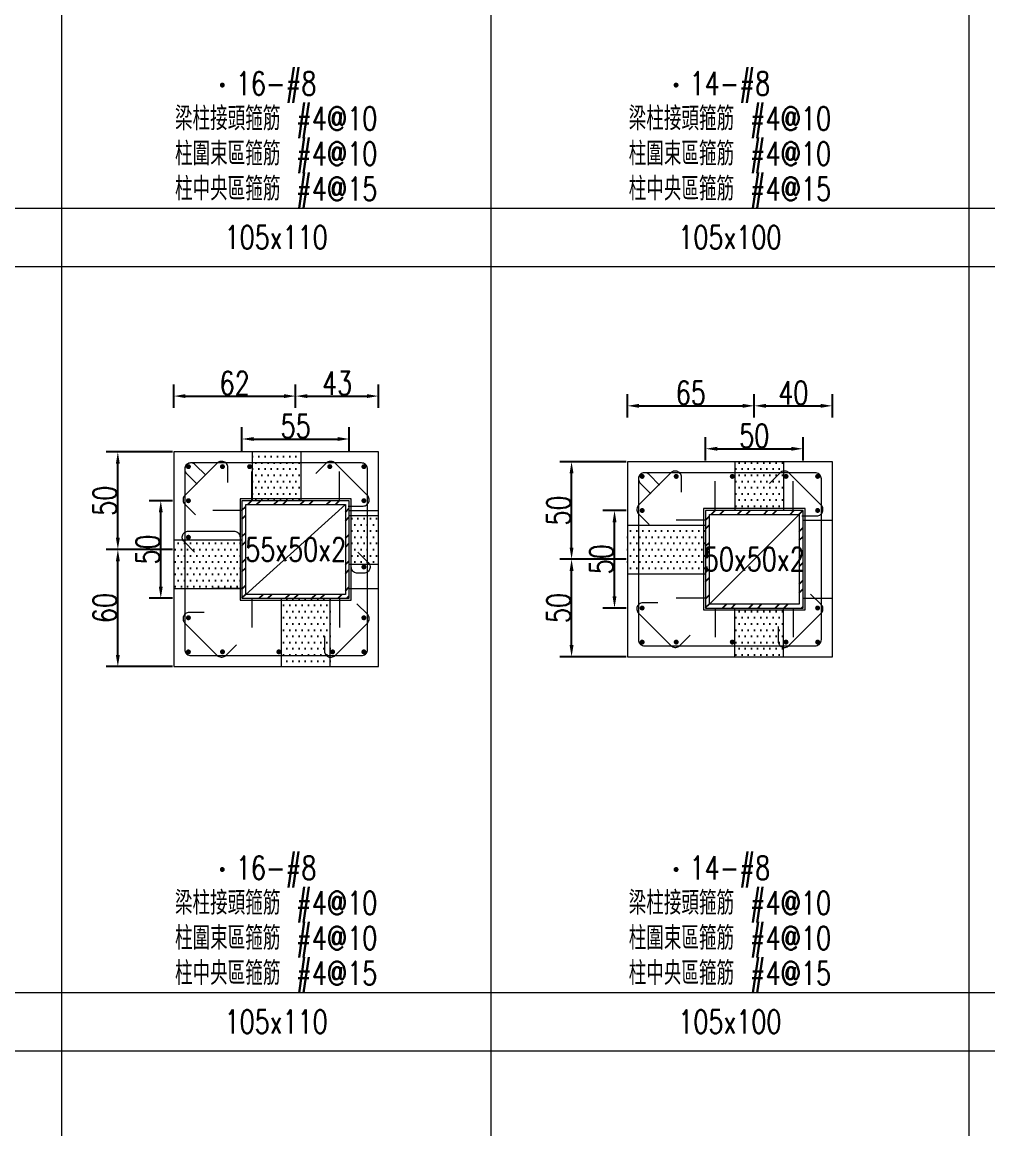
# Model space of a CAD drawing. Header units: millimetres. Extents: x 0 to 3905, y 0 to 8880.
# Drawn here: x 2430 to 2925, y 7196 to 7763 of the extents above; entities that cross this region are included whole.
import ezdxf
from ezdxf.enums import TextEntityAlignment as Align

# ---------------------------------------------------------------- set-up
doc = ezdxf.new("R2010")
doc.units = ezdxf.units.MM
doc.layers.get('DEFPOINTS').update_dxf_attribs({"color": 3})
for name, color, linetype in [('Hatch線', 6, 'Continuous'), ('TC-鋼粱', 132, 'Continuous'), ('主筋斷面', 2, 'Continuous'), ('文字-主筋根數', 7, 'Continuous'), ('文字-剪力筋 中央區', 7, 'Continuous'), ('文字-剪力筋-BC', 7, 'Continuous'), ('文字-剪力筋-圍束區', 7, 'Continuous'), ('文字-斷面尺寸', 7, 'Continuous'), ('文字-輔助字', 7, 'Continuous'), ('柱斷面線', 4, 'Continuous'), ('標註字', 4, 'Continuous'), ('箍筋線', 1, 'Continuous'), ('網格線', 7, 'Continuous'), ('鋼柱', 11, 'Continuous')]:
    doc.layers.add(name, color=color, linetype=linetype)
doc.styles.add('note', font='txt.shx', dxfattribs={"width": 0.75, "height": 12})
doc.styles.add('txt', font='txt.shx', dxfattribs={"height": 0.2, "bigfont": 'chineset.shx'})
doc.dimstyles.new('RCAD_DIM', dxfattribs={"dimtxt": 12, "dimasz": 6, "dimexe": 6, "dimexo": 0.625, "dimtad": 1, "dimdec": 0, "dimdsep": 46, "dimtxsty": 'note', "dimcen": 2.5, "dimclrd": 256, "dimclre": 256, "dimclrt": 256, "dimadec": 0, "dimazin": 0, "dimtfac": 1, "dimtmove": 0, "dimatfit": 3, "dimfxl": 0, "dimtolj": 1, "dimarcsym": 0})

# ---------------------------------------------------------------- blocks, each defined once
blk = doc.blocks.new('*D1446')
at = {"layer": 'DEFPOINTS', "color": 0}
for p in [(2597.5, 7549.62), (2542.5, 7543), (2597.5, 7543)]:
    blk.add_point(p, dxfattribs=at)
at = {"layer": '標註字', "lineweight": -2}
for p, q in [((2542.5, 7543.62), (2542.5, 7555.62)), ((2597.5, 7543.62), (2597.5, 7555.62)), ((2548.5, 7549.62), (2591.5, 7549.62))]:
    blk.add_line(p, q, dxfattribs=at)
at = {"layer": '標註字'}
for points in [[(2548.5, 7550.62), (2548.5, 7548.62), (2542.5, 7549.62)], [(2591.5, 7548.62), (2591.5, 7550.62), (2597.5, 7549.62)]]:
    blk.add_solid(points, dxfattribs=at)
at = {"layer": '標註字', "insert": (2570, 7556.25), "char_height": 12, "attachment_point": 5, "style": 'note'}
blk.add_mtext('\\A1;55', dxfattribs=at)
blk = doc.blocks.new('*D1447')
at = {"layer": 'DEFPOINTS', "color": 0}
for p in [(2500.88, 7518), (2507.5, 7518), (2507.5, 7468)]:
    blk.add_point(p, dxfattribs=at)
at = {"layer": '標註字', "lineweight": -2}
for p, q in [((2506.88, 7518), (2494.88, 7518)), ((2500.88, 7474), (2500.88, 7512)), ((2506.88, 7468), (2494.88, 7468))]:
    blk.add_line(p, q, dxfattribs=at)
at = {"layer": '標註字'}
for points in [[(2501.88, 7512), (2499.88, 7512), (2500.88, 7518)], [(2499.88, 7474), (2501.88, 7474), (2500.88, 7468)]]:
    blk.add_solid(points, dxfattribs=at)
at = {"layer": '標註字', "insert": (2494.25, 7493), "char_height": 12, "attachment_point": 5, "rotation": 90, "style": 'note'}
blk.add_mtext('\\A1;50', dxfattribs=at)
blk = doc.blocks.new('*D1448')
at = {"layer": 'DEFPOINTS', "color": 0}
for p in [(2570, 7571.62), (2507.5, 7565), (2570, 7565)]:
    blk.add_point(p, dxfattribs=at)
at = {"layer": '標註字', "lineweight": -2}
for p, q in [((2507.5, 7565.62), (2507.5, 7577.62)), ((2570, 7565.62), (2570, 7577.62)), ((2513.5, 7571.62), (2564, 7571.62))]:
    blk.add_line(p, q, dxfattribs=at)
at = {"layer": '標註字'}
for points in [[(2513.5, 7572.62), (2513.5, 7570.62), (2507.5, 7571.62)], [(2564, 7570.62), (2564, 7572.62), (2570, 7571.62)]]:
    blk.add_solid(points, dxfattribs=at)
at = {"layer": '標註字', "insert": (2538.75, 7578.25), "char_height": 12, "attachment_point": 5, "style": 'note'}
blk.add_mtext('\\A1;62', dxfattribs=at)
blk = doc.blocks.new('*D1449')
at = {"layer": 'DEFPOINTS', "color": 0}
for p in [(2612.5, 7571.62), (2570, 7565), (2612.5, 7565)]:
    blk.add_point(p, dxfattribs=at)
at = {"layer": '標註字', "lineweight": -2}
for p, q in [((2570, 7565.62), (2570, 7577.62)), ((2612.5, 7565.62), (2612.5, 7577.62)), ((2576, 7571.62), (2606.5, 7571.62))]:
    blk.add_line(p, q, dxfattribs=at)
at = {"layer": '標註字'}
for points in [[(2576, 7572.62), (2576, 7570.62), (2570, 7571.62)], [(2606.5, 7570.62), (2606.5, 7572.62), (2612.5, 7571.62)]]:
    blk.add_solid(points, dxfattribs=at)
at = {"layer": '標註字', "insert": (2591.25, 7578.25), "char_height": 12, "attachment_point": 5, "style": 'note'}
blk.add_mtext('\\A1;43', dxfattribs=at)
blk = doc.blocks.new('*D1450')
at = {"layer": 'DEFPOINTS', "color": 0}
for p in [(2478.88, 7493), (2507.5, 7493), (2507.5, 7433)]:
    blk.add_point(p, dxfattribs=at)
at = {"layer": '標註字', "lineweight": -2}
for p, q in [((2506.88, 7493), (2472.88, 7493)), ((2478.88, 7439), (2478.88, 7487)), ((2506.88, 7433), (2472.88, 7433))]:
    blk.add_line(p, q, dxfattribs=at)
at = {"layer": '標註字'}
for points in [[(2479.88, 7487), (2477.88, 7487), (2478.88, 7493)], [(2477.88, 7439), (2479.88, 7439), (2478.88, 7433)]]:
    blk.add_solid(points, dxfattribs=at)
at = {"layer": '標註字', "insert": (2472.25, 7463), "char_height": 12, "attachment_point": 5, "rotation": 90, "style": 'note'}
blk.add_mtext('\\A1;60', dxfattribs=at)
blk = doc.blocks.new('*D1451')
at = {"layer": 'DEFPOINTS', "color": 0}
for p in [(2478.88, 7543), (2507.5, 7543), (2507.5, 7493)]:
    blk.add_point(p, dxfattribs=at)
at = {"layer": '標註字', "lineweight": -2}
for p, q in [((2506.88, 7543), (2472.88, 7543)), ((2478.88, 7499), (2478.88, 7537)), ((2506.88, 7493), (2472.88, 7493))]:
    blk.add_line(p, q, dxfattribs=at)
at = {"layer": '標註字'}
for points in [[(2479.88, 7537), (2477.88, 7537), (2478.88, 7543)], [(2477.88, 7499), (2479.88, 7499), (2478.88, 7493)]]:
    blk.add_solid(points, dxfattribs=at)
at = {"layer": '標註字', "insert": (2472.25, 7518), "char_height": 12, "attachment_point": 5, "rotation": 90, "style": 'note'}
blk.add_mtext('\\A1;50', dxfattribs=at)
blk = doc.blocks.new('Circle_Filled')
at = {"const_width": 0.5}
blk.add_lwpolyline([(-0.25, 0, 1), (0.25, 0, 1)], format="xyb", close=True, dxfattribs=at)
blk = doc.blocks.new('*D1578')
at = {"layer": 'DEFPOINTS', "color": 0}
for p in [(2830, 7544.62), (2780, 7538), (2830, 7538)]:
    blk.add_point(p, dxfattribs=at)
at = {"layer": '標註字', "lineweight": -2}
for p, q in [((2780, 7538.62), (2780, 7550.62)), ((2830, 7538.62), (2830, 7550.62)), ((2786, 7544.62), (2824, 7544.62))]:
    blk.add_line(p, q, dxfattribs=at)
at = {"layer": '標註字'}
for points in [[(2786, 7545.62), (2786, 7543.62), (2780, 7544.62)], [(2824, 7543.62), (2824, 7545.62), (2830, 7544.62)]]:
    blk.add_solid(points, dxfattribs=at)
at = {"layer": '標註字', "insert": (2805, 7551.25), "char_height": 12, "attachment_point": 5, "style": 'note'}
blk.add_mtext('\\A1;50', dxfattribs=at)
blk = doc.blocks.new('*D1579')
at = {"layer": 'DEFPOINTS', "color": 0}
for p in [(2733.38, 7513), (2740, 7513), (2740, 7463)]:
    blk.add_point(p, dxfattribs=at)
at = {"layer": '標註字', "lineweight": -2}
for p, q in [((2739.38, 7513), (2727.38, 7513)), ((2733.38, 7469), (2733.38, 7507)), ((2739.38, 7463), (2727.38, 7463))]:
    blk.add_line(p, q, dxfattribs=at)
at = {"layer": '標註字'}
for points in [[(2734.38, 7507), (2732.38, 7507), (2733.38, 7513)], [(2732.38, 7469), (2734.38, 7469), (2733.38, 7463)]]:
    blk.add_solid(points, dxfattribs=at)
at = {"layer": '標註字', "insert": (2726.75, 7488), "char_height": 12, "attachment_point": 5, "rotation": 90, "style": 'note'}
blk.add_mtext('\\A1;50', dxfattribs=at)
blk = doc.blocks.new('*D1580')
at = {"layer": 'DEFPOINTS', "color": 0}
for p in [(2805, 7566.62), (2740, 7560), (2805, 7560)]:
    blk.add_point(p, dxfattribs=at)
at = {"layer": '標註字', "lineweight": -2}
for p, q in [((2740, 7560.62), (2740, 7572.62)), ((2805, 7560.62), (2805, 7572.62)), ((2746, 7566.62), (2799, 7566.62))]:
    blk.add_line(p, q, dxfattribs=at)
at = {"layer": '標註字'}
for points in [[(2746, 7567.62), (2746, 7565.62), (2740, 7566.62)], [(2799, 7565.62), (2799, 7567.62), (2805, 7566.62)]]:
    blk.add_solid(points, dxfattribs=at)
at = {"layer": '標註字', "insert": (2772.5, 7573.25), "char_height": 12, "attachment_point": 5, "style": 'note'}
blk.add_mtext('\\A1;65', dxfattribs=at)
blk = doc.blocks.new('*D1581')
at = {"layer": 'DEFPOINTS', "color": 0}
for p in [(2845, 7566.62), (2805, 7560), (2845, 7560)]:
    blk.add_point(p, dxfattribs=at)
at = {"layer": '標註字', "lineweight": -2}
for p, q in [((2805, 7560.62), (2805, 7572.62)), ((2845, 7560.62), (2845, 7572.62)), ((2811, 7566.62), (2839, 7566.62))]:
    blk.add_line(p, q, dxfattribs=at)
at = {"layer": '標註字'}
for points in [[(2811, 7567.62), (2811, 7565.62), (2805, 7566.62)], [(2839, 7565.62), (2839, 7567.62), (2845, 7566.62)]]:
    blk.add_solid(points, dxfattribs=at)
at = {"layer": '標註字', "insert": (2825, 7573.25), "char_height": 12, "attachment_point": 5, "style": 'note'}
blk.add_mtext('\\A1;40', dxfattribs=at)
blk = doc.blocks.new('*D1582')
at = {"layer": 'DEFPOINTS', "color": 0}
for p in [(2711.38, 7488), (2740, 7488), (2740, 7438)]:
    blk.add_point(p, dxfattribs=at)
at = {"layer": '標註字', "lineweight": -2}
for p, q in [((2739.38, 7488), (2705.38, 7488)), ((2711.38, 7444), (2711.38, 7482)), ((2739.38, 7438), (2705.38, 7438))]:
    blk.add_line(p, q, dxfattribs=at)
at = {"layer": '標註字'}
for points in [[(2712.38, 7482), (2710.38, 7482), (2711.38, 7488)], [(2710.38, 7444), (2712.38, 7444), (2711.38, 7438)]]:
    blk.add_solid(points, dxfattribs=at)
at = {"layer": '標註字', "insert": (2704.75, 7463), "char_height": 12, "attachment_point": 5, "rotation": 90, "style": 'note'}
blk.add_mtext('\\A1;50', dxfattribs=at)
blk = doc.blocks.new('*D1583')
at = {"layer": 'DEFPOINTS', "color": 0}
for p in [(2711.38, 7538), (2740, 7538), (2740, 7488)]:
    blk.add_point(p, dxfattribs=at)
at = {"layer": '標註字', "lineweight": -2}
for p, q in [((2739.38, 7538), (2705.38, 7538)), ((2711.38, 7494), (2711.38, 7532)), ((2739.38, 7488), (2705.38, 7488))]:
    blk.add_line(p, q, dxfattribs=at)
at = {"layer": '標註字'}
for points in [[(2712.38, 7532), (2710.38, 7532), (2711.38, 7538)], [(2710.38, 7494), (2712.38, 7494), (2711.38, 7488)]]:
    blk.add_solid(points, dxfattribs=at)
at = {"layer": '標註字', "insert": (2704.75, 7513), "char_height": 12, "attachment_point": 5, "rotation": 90, "style": 'note'}
blk.add_mtext('\\A1;50', dxfattribs=at)

msp = doc.modelspace()

# ---------------------------------------------------------------- hatches: boundary and pattern name
at = {"layer": 'Hatch線'}
h = msp.add_hatch(dxfattribs=at)
h.set_pattern_fill('ANSI32', color=256, style=0)
h.paths.add_polyline_path([(2542.5, 7468), (2597.5, 7468), (2597.5, 7518), (2542.5, 7518)], flags=17)
h.paths.add_polyline_path([(2544.5, 7470), (2544.5, 7516), (2595.5, 7516), (2595.5, 7470)])
h = msp.add_hatch(dxfattribs=at)
h.set_pattern_fill('ANSI32', color=256, style=0)
h.paths.add_polyline_path([(2780, 7463), (2830, 7463), (2830, 7513), (2780, 7513)], flags=17)
h.paths.add_polyline_path([(2782, 7465), (2782, 7511), (2828, 7511), (2828, 7465)])
at = {"layer": 'TC-鋼粱'}
h = msp.add_hatch(dxfattribs=at)
h.set_pattern_fill('DOTS', color=256, scale=2, style=0)
h.paths.add_polyline_path([(2572.67, 7543), (2547.67, 7543), (2547.67, 7518), (2572.67, 7518)], flags=17)
h = msp.add_hatch(dxfattribs=at)
h.set_pattern_fill('DOTS', color=256, scale=2, style=0)
h.paths.add_polyline_path([(2820, 7538), (2795, 7538), (2795, 7513), (2820, 7513)], flags=17)
h = msp.add_hatch(dxfattribs=at)
h.set_pattern_fill('DOTS', color=256, scale=2, style=0)
h.paths.add_polyline_path([(2612.5, 7485.28), (2612.5, 7510.28), (2597.5, 7510.28), (2597.5, 7485.28)], flags=17)
h = msp.add_hatch(dxfattribs=at)
h.set_pattern_fill('DOTS', color=256, scale=2, style=0)
h.paths.add_polyline_path([(2740, 7505.5), (2740, 7480.5), (2780, 7480.5), (2780, 7505.5)], flags=17)
h = msp.add_hatch(dxfattribs=at)
h.set_pattern_fill('DOTS', color=256, scale=2, style=0)
h.paths.add_polyline_path([(2507.5, 7498), (2507.5, 7473), (2542.5, 7473), (2542.5, 7498)], flags=17)
h = msp.add_hatch(dxfattribs=at)
h.set_pattern_fill('DOTS', color=256, scale=2, style=0)
h.paths.add_polyline_path([(2562.67, 7433), (2587.67, 7433), (2587.67, 7468), (2562.67, 7468)], flags=17)
h = msp.add_hatch(dxfattribs=at)
h.set_pattern_fill('DOTS', color=256, scale=2, style=0)
h.paths.add_polyline_path([(2795, 7438), (2820, 7438), (2820, 7463), (2795, 7463)], flags=17)

# ---------------------------------------------------------------- linework, layer by layer
at = {"layer": 'DEFPOINTS', "lineweight": 5}
for points in [[(2547.5, 7518), (2547.5, 7533)], [(2592.5, 7518), (2592.5, 7533)], [(2785, 7513), (2785, 7528)], [(2825, 7513), (2825, 7528)], [(2542.5, 7467), (2598.5, 7467), (2598.5, 7519), (2541.5, 7519), (2541.5, 7467), (2542.5, 7467)], [(2544.5, 7470), (2595.5, 7516)], [(2542.5, 7513), (2527.5, 7513)], [(2597.5, 7513), (2612.5, 7513)], [(2780, 7462), (2831, 7462), (2831, 7514), (2779, 7514), (2779, 7462), (2780, 7462)], [(2782, 7465), (2828, 7511)], [(2780, 7508), (2765, 7508)], [(2830, 7508), (2845, 7508)], [(2542.5, 7473), (2527.5, 7473)], [(2597.5, 7473), (2612.5, 7473)], [(2547.5, 7468), (2547.5, 7453)], [(2592.5, 7468), (2592.5, 7453)], [(2780, 7468), (2765, 7468)], [(2830, 7468), (2845, 7468)], [(2785, 7463), (2785, 7448)], [(2825, 7463), (2825, 7448)]]:
    msp.add_lwpolyline(points, dxfattribs=at)
at = {"layer": 'TC-鋼粱', "lineweight": 5}
for points in [[(2547.67, 7543), (2547.67, 7518)], [(2572.67, 7543), (2572.67, 7518)], [(2795, 7538), (2795, 7513)], [(2820, 7538), (2820, 7513)], [(2612.5, 7510.28), (2597.5, 7510.28)], [(2740, 7505.5), (2780, 7505.5)], [(2507.5, 7498), (2542.5, 7498)], [(2612.5, 7485.28), (2597.5, 7485.28)], [(2740, 7480.5), (2780, 7480.5)], [(2507.5, 7473), (2542.5, 7473)], [(2562.67, 7433), (2562.67, 7468)], [(2587.67, 7433), (2587.67, 7468)], [(2795, 7438), (2795, 7463)], [(2820, 7438), (2820, 7463)]]:
    msp.add_lwpolyline(points, dxfattribs=at)
at = {"layer": '柱斷面線', "lineweight": 5}
for points in [[(2507.5, 7433), (2612.5, 7433), (2612.5, 7543), (2507.5, 7543), (2507.5, 7433)], [(2740, 7438), (2845, 7438), (2845, 7538), (2740, 7538), (2740, 7438)]]:
    msp.add_lwpolyline(points, dxfattribs=at)
at = {"layer": '箍筋線', "lineweight": 5}
for points in [[(2535.23, 7527.39), (2535.23, 7535.01), (2535.18, 7535.54), (2535.05, 7536.06), (2534.83, 7536.55), (2534.53, 7536.99), (2534.17, 7537.38), (2533.74, 7537.7), (2533.27, 7537.94), (2532.76, 7538.11), (2532.23, 7538.18), (2531.7, 7538.17), (2531.17, 7538.06), (2530.67, 7537.87), (2530.21, 7537.6), (2529.81, 7537.26), (2513.24, 7520.69), (2512.89, 7520.27), (2512.61, 7519.79), (2512.42, 7519.27), (2512.33, 7518.73), (2512.33, 7518.17), (2512.42, 7517.63), (2512.61, 7517.11), (2512.89, 7516.63), (2513.24, 7516.2), (2518.63, 7510.82)], [(2596.89, 7515.27), (2604.51, 7515.27), (2605.04, 7515.32), (2605.56, 7515.45), (2606.05, 7515.67), (2606.49, 7515.97), (2606.88, 7516.33), (2607.2, 7516.76), (2607.44, 7517.23), (2607.61, 7517.74), (2607.68, 7518.27), (2607.67, 7518.8), (2607.56, 7519.33), (2607.37, 7519.83), (2607.1, 7520.29), (2606.76, 7520.69), (2590.19, 7537.26), (2589.77, 7537.61), (2589.29, 7537.89), (2588.77, 7538.08), (2588.23, 7538.17), (2587.67, 7538.17), (2587.13, 7538.08), (2586.61, 7537.89), (2586.13, 7537.61), (2585.7, 7537.26), (2580.32, 7531.87)], [(2523.94, 7531.05), (2518.56, 7536.44), (2518.15, 7536.78), (2517.69, 7537.05), (2517.19, 7537.24), (2516.67, 7537.35), (2516.13, 7537.36), (2515.6, 7537.29), (2515.09, 7537.12), (2514.62, 7536.88), (2514.19, 7536.56), (2513.83, 7536.17), (2513.53, 7535.73), (2513.31, 7535.24), (2513.18, 7534.72), (2513.13, 7534.19), (2513.13, 7441.81), (2513.18, 7441.26), (2513.33, 7440.72), (2513.56, 7440.22), (2513.88, 7439.77), (2514.27, 7439.38), (2514.72, 7439.06), (2515.22, 7438.83), (2515.76, 7438.68), (2516.31, 7438.63), (2603.69, 7438.63), (2604.24, 7438.68), (2604.78, 7438.83), (2605.28, 7439.06), (2605.73, 7439.38), (2606.12, 7439.77), (2606.44, 7440.22), (2606.67, 7440.72), (2606.82, 7441.26), (2606.87, 7441.81), (2606.87, 7534.19), (2606.82, 7534.74), (2606.67, 7535.28), (2606.44, 7535.78), (2606.12, 7536.23), (2605.73, 7536.62), (2605.28, 7536.94), (2604.78, 7537.17), (2604.24, 7537.32), (2603.69, 7537.37), (2516.31, 7537.37), (2515.78, 7537.32), (2515.26, 7537.19), (2514.77, 7536.97), (2514.33, 7536.67), (2513.94, 7536.31), (2513.62, 7535.88), (2513.38, 7535.41), (2513.21, 7534.9), (2513.14, 7534.37), (2513.15, 7533.83), (2513.26, 7533.31), (2513.45, 7532.81), (2513.72, 7532.35), (2514.06, 7531.94), (2519.45, 7526.56)], [(2767.73, 7522.39), (2767.73, 7530.01), (2767.68, 7530.54), (2767.55, 7531.06), (2767.33, 7531.55), (2767.03, 7531.99), (2766.67, 7532.38), (2766.24, 7532.7), (2765.77, 7532.94), (2765.26, 7533.11), (2764.73, 7533.18), (2764.2, 7533.17), (2763.67, 7533.06), (2763.17, 7532.87), (2762.71, 7532.6), (2762.31, 7532.26), (2745.74, 7515.69), (2745.39, 7515.27), (2745.11, 7514.79), (2744.92, 7514.27), (2744.83, 7513.73), (2744.83, 7513.17), (2744.92, 7512.63), (2745.11, 7512.11), (2745.39, 7511.63), (2745.74, 7511.2), (2751.13, 7505.82)], [(2756.44, 7526.05), (2751.06, 7531.44), (2750.65, 7531.78), (2750.19, 7532.05), (2749.69, 7532.24), (2749.17, 7532.35), (2748.63, 7532.36), (2748.1, 7532.29), (2747.59, 7532.12), (2747.12, 7531.88), (2746.69, 7531.56), (2746.33, 7531.17), (2746.03, 7530.73), (2745.81, 7530.24), (2745.68, 7529.72), (2745.63, 7529.19), (2745.63, 7446.81), (2745.68, 7446.26), (2745.83, 7445.72), (2746.06, 7445.22), (2746.38, 7444.77), (2746.77, 7444.38), (2747.22, 7444.06), (2747.72, 7443.83), (2748.26, 7443.68), (2748.81, 7443.63), (2836.19, 7443.63), (2836.74, 7443.68), (2837.28, 7443.83), (2837.78, 7444.06), (2838.23, 7444.38), (2838.62, 7444.77), (2838.94, 7445.22), (2839.17, 7445.72), (2839.32, 7446.26), (2839.37, 7446.81), (2839.37, 7529.19), (2839.32, 7529.74), (2839.17, 7530.28), (2838.94, 7530.78), (2838.62, 7531.23), (2838.23, 7531.62), (2837.78, 7531.94), (2837.28, 7532.17), (2836.74, 7532.32), (2836.19, 7532.37), (2748.81, 7532.37), (2748.28, 7532.32), (2747.76, 7532.19), (2747.27, 7531.97), (2746.83, 7531.67), (2746.44, 7531.31), (2746.12, 7530.88), (2745.88, 7530.41), (2745.71, 7529.9), (2745.64, 7529.37), (2745.65, 7528.83), (2745.76, 7528.31), (2745.95, 7527.81), (2746.22, 7527.35), (2746.56, 7526.94), (2751.95, 7521.56)], [(2829.39, 7510.27), (2837.01, 7510.27), (2837.54, 7510.32), (2838.06, 7510.45), (2838.55, 7510.67), (2838.99, 7510.97), (2839.38, 7511.33), (2839.7, 7511.76), (2839.94, 7512.23), (2840.11, 7512.74), (2840.18, 7513.27), (2840.17, 7513.8), (2840.06, 7514.33), (2839.87, 7514.83), (2839.6, 7515.29), (2839.26, 7515.69), (2822.69, 7532.26), (2822.27, 7532.61), (2821.79, 7532.89), (2821.27, 7533.08), (2820.73, 7533.17), (2820.17, 7533.17), (2819.63, 7533.08), (2819.11, 7532.89), (2818.63, 7532.61), (2818.2, 7532.26), (2812.82, 7526.87)], [(2518.18, 7491.64), (2512.79, 7497.03), (2512.45, 7497.43), (2512.18, 7497.89), (2511.99, 7498.39), (2511.88, 7498.91), (2511.87, 7499.45), (2511.94, 7499.98), (2512.11, 7500.49), (2512.35, 7500.96), (2512.67, 7501.39), (2513.06, 7501.75), (2513.5, 7502.05), (2513.99, 7502.27), (2514.51, 7502.4), (2515.04, 7502.45), (2538.33, 7502.45), (2538.88, 7502.4), (2539.41, 7502.25), (2539.91, 7502.02), (2540.37, 7501.7), (2540.76, 7501.31), (2541.07, 7500.86), (2541.31, 7500.36), (2541.45, 7499.82), (2541.5, 7499.27), (2541.5, 7491.65)], [(2601.82, 7491.64), (2607.21, 7486.25), (2607.55, 7485.85), (2607.82, 7485.39), (2608.01, 7484.89), (2608.12, 7484.36), (2608.13, 7483.83), (2608.06, 7483.3), (2607.89, 7482.79), (2607.65, 7482.32), (2607.33, 7481.89), (2606.94, 7481.53), (2606.5, 7481.23), (2606.01, 7481.01), (2605.49, 7480.88), (2604.96, 7480.83), (2601.67, 7480.83), (2601.12, 7480.88), (2600.59, 7481.02), (2600.09, 7481.26), (2599.63, 7481.58), (2599.24, 7481.97), (2598.93, 7482.42), (2598.69, 7482.92), (2598.55, 7483.46), (2598.5, 7484.01), (2598.5, 7491.63)], [(2817.27, 7453.61), (2817.27, 7445.99), (2817.32, 7445.46), (2817.45, 7444.94), (2817.67, 7444.45), (2817.97, 7444.01), (2818.33, 7443.62), (2818.76, 7443.3), (2819.23, 7443.06), (2819.74, 7442.89), (2820.27, 7442.82), (2820.8, 7442.83), (2821.33, 7442.94), (2821.83, 7443.13), (2822.29, 7443.4), (2822.69, 7443.74), (2839.26, 7460.31), (2839.61, 7460.73), (2839.89, 7461.21), (2840.08, 7461.73), (2840.17, 7462.27), (2840.17, 7462.83), (2840.08, 7463.37), (2839.89, 7463.89), (2839.61, 7464.37), (2839.26, 7464.8), (2833.87, 7470.18)], [(2584.77, 7448.61), (2584.77, 7440.99), (2584.82, 7440.46), (2584.95, 7439.94), (2585.17, 7439.45), (2585.47, 7439.01), (2585.83, 7438.62), (2586.26, 7438.3), (2586.73, 7438.06), (2587.24, 7437.89), (2587.77, 7437.82), (2588.3, 7437.83), (2588.83, 7437.94), (2589.33, 7438.13), (2589.79, 7438.4), (2590.19, 7438.74), (2606.76, 7455.31), (2607.11, 7455.73), (2607.39, 7456.21), (2607.58, 7456.73), (2607.67, 7457.27), (2607.67, 7457.83), (2607.58, 7458.37), (2607.39, 7458.89), (2607.11, 7459.37), (2606.76, 7459.8), (2601.37, 7465.18)], [(2755.61, 7465.73), (2747.99, 7465.73), (2747.46, 7465.68), (2746.94, 7465.55), (2746.45, 7465.33), (2746.01, 7465.03), (2745.62, 7464.67), (2745.3, 7464.24), (2745.06, 7463.77), (2744.89, 7463.26), (2744.82, 7462.73), (2744.83, 7462.2), (2744.94, 7461.67), (2745.13, 7461.17), (2745.4, 7460.71), (2745.74, 7460.31), (2762.31, 7443.74), (2762.73, 7443.39), (2763.21, 7443.11), (2763.73, 7442.92), (2764.27, 7442.83), (2764.83, 7442.83), (2765.37, 7442.92), (2765.89, 7443.11), (2766.37, 7443.39), (2766.8, 7443.74), (2772.18, 7449.13)], [(2523.11, 7460.73), (2515.49, 7460.73), (2514.96, 7460.68), (2514.44, 7460.55), (2513.95, 7460.33), (2513.51, 7460.03), (2513.12, 7459.67), (2512.8, 7459.24), (2512.56, 7458.77), (2512.39, 7458.26), (2512.32, 7457.73), (2512.33, 7457.2), (2512.44, 7456.67), (2512.63, 7456.17), (2512.9, 7455.71), (2513.24, 7455.31), (2529.81, 7438.74), (2530.23, 7438.39), (2530.71, 7438.11), (2531.23, 7437.92), (2531.77, 7437.83), (2532.33, 7437.83), (2532.87, 7437.92), (2533.39, 7438.11), (2533.87, 7438.39), (2534.3, 7438.74), (2539.68, 7444.13)]]:
    msp.add_lwpolyline(points, dxfattribs=at)
at = {"layer": '網格線', "lineweight": 5}
for points in [[(2450, 8040), (2450, 7668)], [(2670, 8040), (2670, 7668)], [(2915, 8040), (2915, 7668)], [(2220, 7668), (2450, 7668)], [(2450, 7668), (2670, 7668)], [(2450, 7668), (2450, 7638)], [(2670, 7668), (2915, 7668)], [(2670, 7668), (2670, 7638)], [(2915, 7668), (3125, 7668)], [(2915, 7668), (2915, 7638)], [(2220, 7638), (2450, 7638)], [(2450, 7638), (2670, 7638)], [(2450, 7638), (2450, 7266)], [(2670, 7638), (2915, 7638)], [(2670, 7638), (2670, 7266)], [(2915, 7638), (3125, 7638)], [(2915, 7638), (2915, 7266)], [(2220, 7266), (2450, 7266)], [(2450, 7266), (2670, 7266)], [(2450, 7266), (2450, 7236)], [(2670, 7266), (2915, 7266)], [(2670, 7266), (2670, 7236)], [(2915, 7266), (3125, 7266)], [(2915, 7266), (2915, 7236)], [(2220, 7236), (2450, 7236)], [(2450, 7236), (2670, 7236)], [(2450, 7236), (2450, 6864)], [(2670, 7236), (2915, 7236)], [(2670, 7236), (2670, 6864)], [(2915, 7236), (3125, 7236)], [(2915, 7236), (2915, 6864)]]:
    msp.add_lwpolyline(points, dxfattribs=at)
at = {"layer": '鋼柱', "lineweight": 5}
for points in [[(2542.5, 7468), (2597.5, 7468), (2597.5, 7518), (2542.5, 7518), (2542.5, 7468)], [(2544.5, 7470), (2544.5, 7516), (2595.5, 7516), (2595.5, 7470), (2544.5, 7470)], [(2780, 7463), (2830, 7463), (2830, 7513), (2780, 7513), (2780, 7463)], [(2782, 7465), (2782, 7511), (2828, 7511), (2828, 7465), (2782, 7465)]]:
    msp.add_lwpolyline(points, dxfattribs=at)

# ---------------------------------------------------------------- block references
at = {"layer": '主筋斷面', "lineweight": 5, "xscale": 2.539999961853027, "yscale": 2.539999961853027}
for p in [(2532.42, 7731), (2764.92, 7731), (2515.04, 7535.46), (2532.5, 7535.46), (2546.4, 7535.46), (2587.5, 7535.46), (2604.96, 7535.46), (2747.54, 7530.46), (2765, 7530.46), (2793.73, 7530.46), (2821.27, 7530.46), (2837.46, 7530.46), (2515.04, 7518), (2604.96, 7518), (2747.54, 7513), (2837.46, 7513), (2515.04, 7499.27), (2604.96, 7484.01), (2747.54, 7463), (2837.46, 7463), (2515.04, 7458), (2604.96, 7458), (2515.04, 7440.54), (2532.5, 7440.54), (2561.4, 7440.54), (2588.94, 7440.54), (2604.96, 7440.54), (2747.54, 7445.54), (2765, 7445.54), (2793.73, 7445.54), (2821.27, 7445.54), (2837.46, 7445.54), (2532.42, 7329), (2764.92, 7329)]:
    msp.add_blockref('Circle_Filled', p, dxfattribs=at)

# ---------------------------------------------------------------- texts
at = {"layer": '文字-主筋根數', "style": 'txt', "width": 0.75}
for s, p in [('16-#8', (2560, 7731)), ('14-#8', (2792.5, 7731)), ('16-#8', (2560, 7329)), ('14-#8', (2792.5, 7329))]:
    msp.add_text(s, height=12, dxfattribs=at).set_placement(p, align=Align.MIDDLE)
at = {"layer": '文字-剪力筋 中央區', "style": 'txt', "width": 0.75}
for p in [(2560, 7677), (2792.5, 7677), (2560, 7275), (2792.5, 7275)]:
    msp.add_text('柱中央區箍筋 #4@15', height=12, dxfattribs=at).set_placement(p, align=Align.MIDDLE)
at = {"layer": '文字-剪力筋-BC', "style": 'txt', "width": 0.75}
for p in [(2560, 7713), (2792.5, 7713), (2560, 7311), (2792.5, 7311)]:
    msp.add_text('梁柱接頭箍筋 #4@10', height=12, dxfattribs=at).set_placement(p, align=Align.MIDDLE)
at = {"layer": '文字-剪力筋-圍束區', "style": 'txt', "width": 0.75}
for p in [(2560, 7695), (2792.5, 7695), (2560, 7293), (2792.5, 7293)]:
    msp.add_text('柱圍束區箍筋 #4@10', height=12, dxfattribs=at).set_placement(p, align=Align.MIDDLE)
at = {"layer": '文字-斷面尺寸', "style": 'txt', "width": 0.75}
for s, p in [('105x110', (2560, 7653)), ('105x100', (2792.5, 7653)), ('105x110', (2560, 7251)), ('105x100', (2792.5, 7251))]:
    msp.add_text(s, height=12, dxfattribs=at).set_placement(p, align=Align.MIDDLE)
at = {"layer": '文字-輔助字', "style": 'txt', "width": 0.75}
for s, p in [('55x50x2', (2570, 7493)), ('50x50x2', (2805, 7488))]:
    msp.add_text(s, height=12, dxfattribs=at).set_placement(p, align=Align.MIDDLE)

# ---------------------------------------------------------------- dimensions: what is measured, and where the dimension line sits
at = {"layer": '標註字'}
for base, p1, p2, picture, middle in [((2569.9999, 7571.625), (2507.5, 7565), (2569.9999, 7565), '*D1448', (2538.75, 7578.25)), ((2612.5, 7571.625), (2569.9999, 7565), (2612.5, 7565), '*D1449', (2591.25, 7578.25)), ((2805, 7566.62), (2740, 7560), (2805, 7560), '*D1580', (2772.5, 7573.25)), ((2845, 7566.62), (2805, 7560), (2845, 7560), '*D1581', (2825, 7573.25)), ((2597.5, 7549.62), (2542.5, 7543), (2597.5, 7543), '*D1446', (2570, 7556.25)), ((2830, 7544.62), (2780, 7538), (2830, 7538), '*D1578', (2805, 7551.25))]:
    dim = msp.add_linear_dim(base=base, p1=p1, p2=p2, dimstyle='RCAD_DIM', dxfattribs=at)
    dim.commit()
    dim.dimension.update_dxf_attribs({"geometry": picture, "text_midpoint": middle})
for base, p1, p2, picture, middle in [((2478.88, 7543), (2507.5, 7493), (2507.5, 7543), '*D1451', (2472.25, 7518)), ((2711.38, 7538), (2740, 7488), (2740, 7538), '*D1583', (2704.75, 7513)), ((2500.88, 7518), (2507.5, 7468), (2507.5, 7518), '*D1447', (2494.25, 7493)), ((2733.38, 7513), (2740, 7463), (2740, 7513), '*D1579', (2726.75, 7488)), ((2478.88, 7493), (2507.5, 7433), (2507.5, 7493), '*D1450', (2472.25, 7463)), ((2711.38, 7488), (2740, 7438), (2740, 7488), '*D1582', (2704.75, 7463))]:
    dim = msp.add_linear_dim(base=base, p1=p1, p2=p2, angle=90, dimstyle='RCAD_DIM', dxfattribs=at)
    dim.commit()
    dim.dimension.update_dxf_attribs({"geometry": picture, "text_midpoint": middle})

doc.saveas('drawing.dxf')
